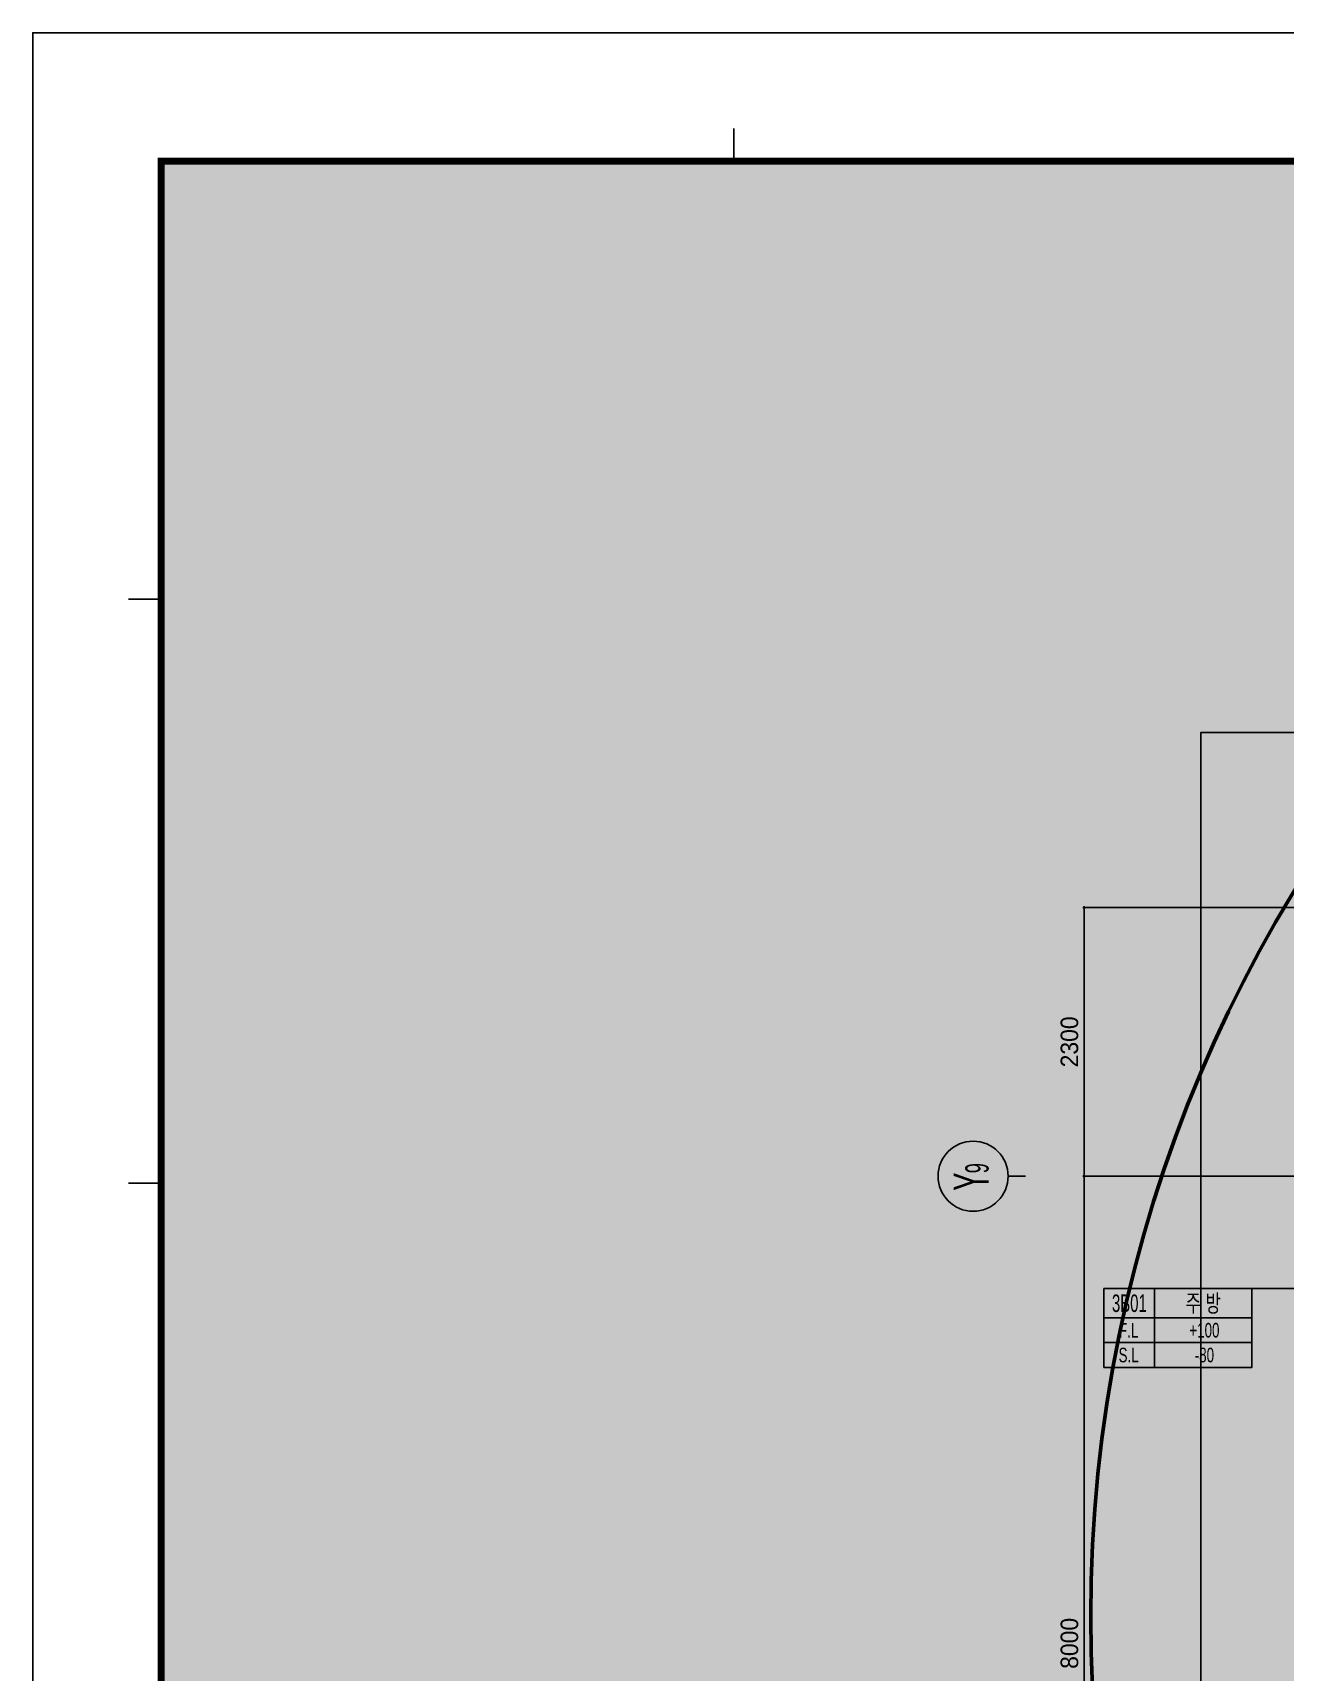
# Model space of a CAD drawing. Header units: millimetres. Extents: x 503489 to 750477, y -188693 to 126970.
# Drawn here: x 708477 to 719197, y -132837 to -118800 of the extents above; entities that cross this region are included whole.
import ezdxf
from ezdxf.enums import TextEntityAlignment as Align

# ---------------------------------------------------------------- set-up
doc = ezdxf.new("R2010")
doc.units = ezdxf.units.MM
doc.header["$LTSCALE"] = 200
doc.header["$MEASUREMENT"] = 0
doc.layers.get('0').update_dxf_attribs({"linetype": 'CONTINUOUS'})
doc.layers.get('DEFPOINTS').update_dxf_attribs({"linetype": 'CONTINUOUS'})
for name, color, linetype in [('1', 1, 'CONTINUOUS'), ('9', 9, 'CONTINUOUS'), ('BUBBLE', 4, 'CONTINUOUS'), ('DIM', 6, 'CONTINUOUS'), ('M-ROOM', 6, 'CONTINUOUS'), ('ROOM-LINE', 4, 'CONTINUOUS'), ('SHEET', 7, 'CONTINUOUS')]:
    doc.layers.add(name, color=color, linetype=linetype)
doc.layers.add('x', color=161, linetype='CONTINUOUS', plot=False)
doc.styles.add('돋움', font='gulim.ttc', dxfattribs={"width": 0.8})
doc.styles.add('돋움체', font='gulim.ttc')
doc.dimstyles.new('50-1', dxfattribs={"dimscale": 50, "dimtxt": 3, "dimasz": 0.5, "dimexe": 0, "dimexo": 0, "dimgap": 1, "dimtad": 1, "dimdec": 0, "dimzin": 0, "dimdsep": 46, "dimtxsty": '돋움체', "dimblk1": 'DOT', "dimblk2": 'DOT', "dimsah": 1, "dimcen": 0.5, "dimdle": 1.5, "dimclrd": 4, "dimclre": 4, "dimclrt": 7, "dimadec": 0, "dimazin": 0, "dimtfac": 1, "dimtdec": 0, "dimtix": 1, "dimtmove": 2, "dimatfit": 3, "dimfxl": 1, "dimtolj": 1, "dimtzin": 0, "dimarcsym": 0})

# ---------------------------------------------------------------- blocks, each defined once
blk = doc.blocks.new('Form')
for p, q in [((6000, 28880), (6000, 28630)), ((820, 24850), (1070, 24850)), ((820, 19850), (1070, 19850))]:
    blk.add_line(p, q)
blk.add_lwpolyline([(0, 0), (0, 29700), (42000, 29700), (42000, 0)], close=True)
at = {"layer": 'SHEET', "color": 3, "const_width": 60}
blk.add_lwpolyline([(1100, 1100), (1100, 28600), (40900, 28600), (40900, 1100)], close=True, dxfattribs=at)
blk = doc.blocks.new('_DOT')
at = {"color": 0, "linetype": 'ByBlock'}
blk.add_line((-0.5, 0), (-1, 0), dxfattribs=at)
at = {"color": 0, "linetype": 'ByBlock', "const_width": 0.5}
blk.add_lwpolyline([(-0.25, 0, 1), (0.25, 0, 1)], format="xyb", close=True, dxfattribs=at)
blk = doc.blocks.new('*D6318')
at = {"layer": 'DEFPOINTS', "color": 0}
for p in [(717476, -128590), (718476, -128590), (718476, -136590)]:
    blk.add_point(p, dxfattribs=at)
at = {"layer": 'DIM', "color": 4, "lineweight": -2}
for p, q in [((718476, -128590), (717476, -128590)), ((717476, -136565), (717476, -128615)), ((718476, -136590), (717476, -136590))]:
    blk.add_line(p, q, dxfattribs=at)
at = {"layer": 'DIM', "color": 4, "linetype": 'ByBlock', "lineweight": -2, "xscale": 25, "yscale": 25, "zscale": 25}
for p, rotation in [((717476, -128590), 90), ((717476, -136590), 270)]:
    blk.add_blockref('_DOT', p, dxfattribs=dict(at, rotation=rotation))
at = {"layer": 'DIM', "color": 7, "insert": (717351, -132590), "char_height": 150, "attachment_point": 5, "rotation": 90, "style": '돋움체'}
blk.add_mtext('\\A1;8000', dxfattribs=at)
blk = doc.blocks.new('*D6319')
at = {"layer": 'DEFPOINTS', "color": 0}
for p in [(717476, -126290), (718476, -126290), (718476, -128590)]:
    blk.add_point(p, dxfattribs=at)
at = {"layer": 'DIM', "color": 4, "lineweight": -2}
for p, q in [((718476, -126290), (717476, -126290)), ((717476, -128565), (717476, -126315)), ((718476, -128590), (717476, -128590))]:
    blk.add_line(p, q, dxfattribs=at)
at = {"layer": 'DIM', "color": 4, "linetype": 'ByBlock', "lineweight": -2, "xscale": 25, "yscale": 25, "zscale": 25}
for p, rotation in [((717476, -126290), 90), ((717476, -128590), 270)]:
    blk.add_blockref('_DOT', p, dxfattribs=dict(at, rotation=rotation))
at = {"layer": 'DIM', "color": 7, "insert": (717351, -127440), "char_height": 150, "attachment_point": 5, "rotation": 90, "style": '돋움체'}
blk.add_mtext('\\A1;2300', dxfattribs=at)

msp = doc.modelspace()

# ---------------------------------------------------------------- hatches: boundary and pattern name
at = {"layer": '9', "true_color": 0x212830, "transparency": 33554559}
h = msp.add_hatch(dxfattribs=at)
h.set_pattern_fill('ANSI31', color=250)
h.set_pattern_definition([(45, (-129010.44264, 0), (-0.088388347648, 0.088388347648), [])])
h.paths.add_polyline_path([(709576.761, -119900), (709576.761, -147400), (749376.761, -147400), (749376.761, -119900)])

# ---------------------------------------------------------------- linework, layer by layer
at = {"layer": '1'}
for p, q in [((740375.62, -126290.304), (718475.62, -126290.304)), ((740375.62, -128590.304), (718475.62, -128590.304))]:
    msp.add_line(p, q, dxfattribs=at)
at = {"layer": '9', "lineweight": 53}
msp.add_circle((729476.761, -132359.169), 11943.881, dxfattribs=at)
at = {"layer": 'BUBBLE'}
msp.add_line((716825.62, -128590.304), (716975.62, -128590.304), dxfattribs=at)
msp.add_circle((716525.62, -128590.304), 300, dxfattribs=at)
at = {"layer": 'M-ROOM'}
for p, q in [((718078.639, -129802.466), (718078.639, -130227.466)), ((717645.305, -130014.966), (718911.972, -130014.966))]:
    msp.add_line(p, q, dxfattribs=at)
msp.add_lwpolyline([(718911.972, -129802.466), (718911.972, -130227.466), (717645.305, -130227.466), (717645.305, -129802.466)], dxfattribs=at)
at = {"layer": 'ROOM-LINE'}
for p, q in [((717645.305, -129802.466), (717645.305, -129552.466)), ((717645.305, -129552.466), (725558.117, -129552.466)), ((718078.639, -129552.466), (718078.639, -129802.466)), ((718911.972, -129552.466), (718911.972, -129802.466)), ((718911.972, -129802.466), (717645.305, -129802.466))]:
    msp.add_line(p, q, dxfattribs=at)
at = {"layer": 'x'}
msp.add_lwpolyline([(740375.62, -137590.304), (740375.62, -124790.304), (718475.62, -124790.304), (718475.62, -137590.304), (740375.62, -137590.304)], dxfattribs=at)

# ---------------------------------------------------------------- block references
msp.add_blockref('Form', (708476.761, -148500))

# ---------------------------------------------------------------- texts
at = {"color": 7, "linetype": 'Continuous', "style": '돋움체', "width": 0.6}
for s, height, p in [('Y', 300, (716658.591, -128715.152)), ('9', 200.01, (716658.591, -128565.486))]:
    msp.add_text(s, height=height, rotation=90, dxfattribs=at).set_placement(p)
at = {"layer": 'M-ROOM', "style": '돋움', "width": 0.7}
for s, p in [('F.L', (717856.971, -129908.716)), ('+100', (718505.769, -129908.716)), ('S.L', (717856.971, -130121.216)), ('-80', (718505.769, -130121.216))]:
    msp.add_text(s, height=125, dxfattribs=at).set_placement(p, align=Align.MIDDLE_CENTER)
at = {"layer": 'ROOM-LINE', "style": '돋움'}
for s, width, p in [('3B01', 0.65, (717863.373, -129677.721)), ('주 방', 0.7, (718495.505, -129677.721))]:
    msp.add_text(s, height=150, dxfattribs=dict(at, width=width)).set_placement(p, align=Align.MIDDLE_CENTER)

# ---------------------------------------------------------------- dimensions: what is measured, and where the dimension line sits
at = {"layer": 'DIM'}
for base, p1, p2, picture, middle in [((717475.62, -126290.304), (718475.62, -128590.304), (718475.62, -126290.304), '*D6319', (717350.52, -127440.304)), ((717475.62, -128590.304), (718475.62, -136590.304), (718475.62, -128590.304), '*D6318', (717350.52, -132590.304))]:
    dim = msp.add_linear_dim(base=base, p1=p1, p2=p2, angle=90, dimstyle='50-1', dxfattribs=at)
    dim.commit()
    dim.dimension.update_dxf_attribs({"geometry": picture, "text_midpoint": middle})

doc.saveas('drawing.dxf')
